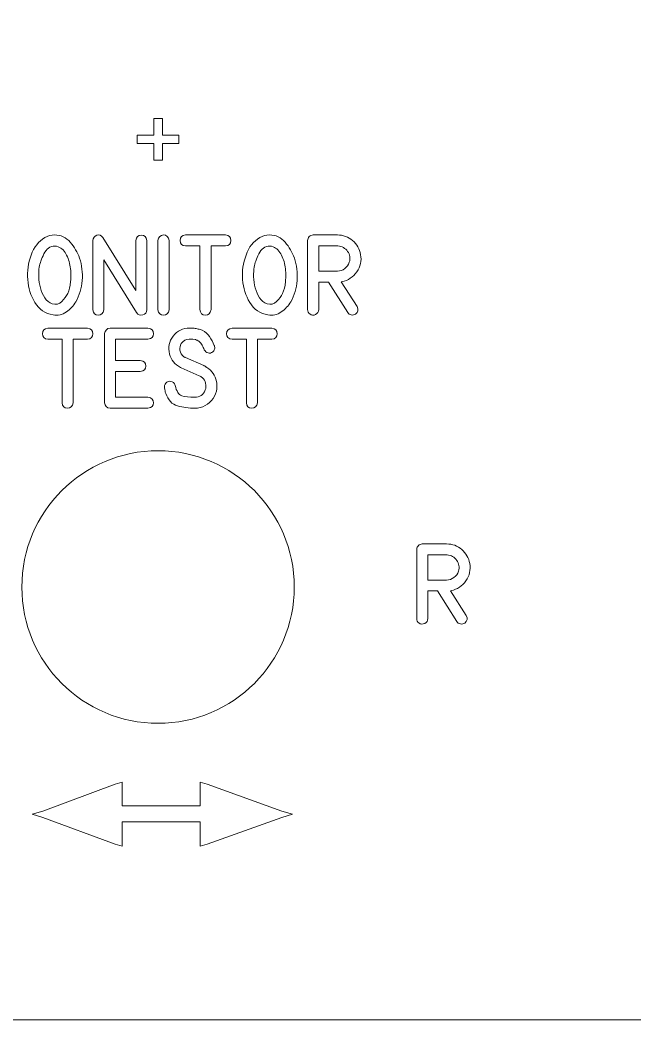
# Model space of a CAD drawing. Header units: millimetres. Extents: x -161 to 226, y -138 to 138.
# Drawn here: x -23.5 to 3.55, y 53.46 to 97.49 of the extents above; entities that cross this region are included whole.
import ezdxf

# ---------------------------------------------------------------- set-up
doc = ezdxf.new("R2010")
doc.units = ezdxf.units.MM
doc.header["$MEASUREMENT"] = 0

msp = doc.modelspace()

# ---------------------------------------------------------------- linework, layer by layer
at = {"color": 250, "lineweight": 9}
msp.add_ellipse((-17.4191, 72.5246), major_axis=(6.0001, 0), ratio=0.9999833, dxfattribs=at)
msp.add_open_spline([(54.8058, 136.0871), (54.8056, 136.4852), (54.6472, 136.8669), (54.3655, 137.1482), (54.3655, 137.1482), (54.0839, 137.4295), (53.7039, 137.5874), (53.3058, 137.5871), (53.3058, 137.5871), (53.3058, 137.5871), (-88.1442, 137.5871), (-88.1442, 137.5871), (-88.1442, 137.5871), (-88.5422, 137.5869), (-88.9239, 137.4285), (-89.2052, 137.1468), (-89.2052, 137.1468), (-89.4865, 136.8652), (-89.6444, 136.4852), (-89.6442, 136.0871), (-89.6442, 136.0871), (-89.6442, 136.0871), (-89.6442, 131.5996), (-89.6442, 131.5996), (-89.6442, 131.5996), (-89.6439, 131.2015), (-89.4855, 130.8199), (-89.2039, 130.5386), (-89.2039, 130.5386), (-88.9222, 130.2573), (-88.5422, 130.0994), (-88.1442, 130.0996), (-88.1442, 130.0996), (-88.1442, 130.0996), (-85.6817, 130.0996), (-85.6817, 130.0996), (-85.6817, 130.0996), (-83.5381, 130.0996), (-81.5573, 128.956), (-80.4855, 127.0996), (-80.4855, 127.0996), (-79.4137, 125.2432), (-79.4137, 122.956), (-80.4855, 121.0996), (-80.4855, 121.0996), (-81.5573, 119.2432), (-83.5381, 118.0996), (-85.6817, 118.0996), (-85.6817, 118.0996), (-85.6817, 118.0996), (-88.1442, 118.0996), (-88.1442, 118.0996), (-88.1442, 118.0996), (-88.5422, 118.0994), (-88.9239, 117.941), (-89.2052, 117.6593), (-89.2052, 117.6593), (-89.4865, 117.3777), (-89.6444, 116.9977), (-89.6442, 116.5996), (-89.6442, 116.5996), (-89.6442, 116.5996), (-89.6442, 74.4496), (-89.6442, 74.4496), (-89.6442, 74.4496), (-89.6439, 74.0515), (-89.4855, 73.6699), (-89.2039, 73.3886), (-89.2039, 73.3886), (-88.9222, 73.1073), (-88.5422, 72.9494), (-88.1442, 72.9496), (-88.1442, 72.9496), (-88.1442, 72.9496), (-85.6817, 72.9496), (-85.6817, 72.9496), (-85.6817, 72.9496), (-83.5381, 72.9496), (-81.5573, 71.806), (-80.4855, 69.9496), (-80.4855, 69.9496), (-79.4137, 68.0932), (-79.4137, 65.806), (-80.4855, 63.9496), (-80.4855, 63.9496), (-81.5573, 62.0932), (-83.5381, 60.9496), (-85.6817, 60.9496), (-85.6817, 60.9496), (-85.6817, 60.9496), (-88.1442, 60.9496), (-88.1442, 60.9496), (-88.1442, 60.9496), (-88.5422, 60.9494), (-88.9239, 60.791), (-89.2052, 60.5093), (-89.2052, 60.5093), (-89.4865, 60.2277), (-89.6444, 59.8477), (-89.6442, 59.4496), (-89.6442, 59.4496), (-89.6442, 59.4496), (-89.6442, 54.9621), (-89.6442, 54.9621), (-89.6442, 54.9621), (-89.6439, 54.564), (-89.4855, 54.1824), (-89.2039, 53.9011), (-89.2039, 53.9011), (-88.9222, 53.6198), (-88.5422, 53.4619), (-88.1442, 53.4621), (-88.1442, 53.4621), (-88.1442, 53.4621), (53.3058, 53.4621), (53.3058, 53.4621), (53.3058, 53.4621), (53.7039, 53.4624), (54.0856, 53.6208), (54.3669, 53.9024), (54.3669, 53.9024), (54.6482, 54.1841), (54.8061, 54.564), (54.8058, 54.9621), (54.8058, 54.9621), (54.8058, 54.9621), (54.8058, 59.4496), (54.8058, 59.4496), (54.8058, 59.4496), (54.8056, 59.8477), (54.6472, 60.2294), (54.3655, 60.5107), (54.3655, 60.5107), (54.0839, 60.792), (53.7039, 60.9499), (53.3058, 60.9496), (53.3058, 60.9496), (53.3058, 60.9496), (50.8433, 60.9496), (50.8433, 60.9496), (50.8433, 60.9496), (48.6997, 60.9496), (46.719, 62.0932), (45.6472, 63.9496), (45.6472, 63.9496), (44.5754, 65.806), (44.5754, 68.0932), (45.6472, 69.9496), (45.6472, 69.9496), (46.719, 71.806), (48.6997, 72.9496), (50.8433, 72.9496), (50.8433, 72.9496), (50.8433, 72.9496), (53.3058, 72.9496), (53.3058, 72.9496), (53.3058, 72.9496), (53.7039, 72.9499), (54.0856, 73.1083), (54.3669, 73.3899), (54.3669, 73.3899), (54.6482, 73.6716), (54.8061, 74.0515), (54.8058, 74.4496), (54.8058, 74.4496), (54.8058, 74.4496), (54.8058, 116.5996), (54.8058, 116.5996), (54.8058, 116.5996), (54.8056, 116.9977), (54.6472, 117.3794), (54.3655, 117.6607), (54.3655, 117.6607), (54.0839, 117.942), (53.7039, 118.0999), (53.3058, 118.0996), (53.3058, 118.0996), (53.3058, 118.0996), (50.8433, 118.0996), (50.8433, 118.0996), (50.8433, 118.0996), (48.6997, 118.0996), (46.719, 119.2432), (45.6472, 121.0996), (45.6472, 121.0996), (44.5754, 122.956), (44.5754, 125.2432), (45.6472, 127.0996), (45.6472, 127.0996), (46.719, 128.956), (48.6997, 130.0996), (50.8433, 130.0996), (50.8433, 130.0996), (50.8433, 130.0996), (53.3058, 130.0996), (53.3058, 130.0996), (53.3058, 130.0996), (53.7039, 130.0999), (54.0856, 130.2583), (54.3669, 130.5399), (54.3669, 130.5399), (54.6482, 130.8216), (54.8061, 131.2015), (54.8058, 131.5996), (54.8058, 131.5996), (54.8058, 131.5996), (54.8058, 136.0871), (54.8058, 136.0871)], degree=3, knots=[0, 0, 0, 0, 0.0188679, 0.0188679, 0.0188679, 0.0188679, 0.0377358, 0.0377358, 0.0377358, 0.0377358, 0.0566038, 0.0566038, 0.0566038, 0.0566038, 0.0754717, 0.0754717, 0.0754717, 0.0754717, 0.0943396, 0.0943396, 0.0943396, 0.0943396, 0.1132075, 0.1132075, 0.1132075, 0.1132075, 0.1320755, 0.1320755, 0.1320755, 0.1320755, 0.1509434, 0.1509434, 0.1509434, 0.1509434, 0.1698113, 0.1698113, 0.1698113, 0.1698113, 0.1886792, 0.1886792, 0.1886792, 0.1886792, 0.2075472, 0.2075472, 0.2075472, 0.2075472, 0.2264151, 0.2264151, 0.2264151, 0.2264151, 0.245283, 0.245283, 0.245283, 0.245283, 0.2641509, 0.2641509, 0.2641509, 0.2641509, 0.2830189, 0.2830189, 0.2830189, 0.2830189, 0.3018868, 0.3018868, 0.3018868, 0.3018868, 0.3207547, 0.3207547, 0.3207547, 0.3207547, 0.3396226, 0.3396226, 0.3396226, 0.3396226, 0.3584906, 0.3584906, 0.3584906, 0.3584906, 0.3773585, 0.3773585, 0.3773585, 0.3773585, 0.3962264, 0.3962264, 0.3962264, 0.3962264, 0.4150943, 0.4150943, 0.4150943, 0.4150943, 0.4339623, 0.4339623, 0.4339623, 0.4339623, 0.4528302, 0.4528302, 0.4528302, 0.4528302, 0.4716981, 0.4716981, 0.4716981, 0.4716981, 0.490566, 0.490566, 0.490566, 0.490566, 0.509434, 0.509434, 0.509434, 0.509434, 0.5283019, 0.5283019, 0.5283019, 0.5283019, 0.5471698, 0.5471698, 0.5471698, 0.5471698, 0.5660377, 0.5660377, 0.5660377, 0.5660377, 0.5849057, 0.5849057, 0.5849057, 0.5849057, 0.6037736, 0.6037736, 0.6037736, 0.6037736, 0.6226415, 0.6226415, 0.6226415, 0.6226415, 0.6415094, 0.6415094, 0.6415094, 0.6415094, 0.6603774, 0.6603774, 0.6603774, 0.6603774, 0.6792453, 0.6792453, 0.6792453, 0.6792453, 0.6981132, 0.6981132, 0.6981132, 0.6981132, 0.7169811, 0.7169811, 0.7169811, 0.7169811, 0.7358491, 0.7358491, 0.7358491, 0.7358491, 0.754717, 0.754717, 0.754717, 0.754717, 0.7735849, 0.7735849, 0.7735849, 0.7735849, 0.7924528, 0.7924528, 0.7924528, 0.7924528, 0.8113208, 0.8113208, 0.8113208, 0.8113208, 0.8301887, 0.8301887, 0.8301887, 0.8301887, 0.8490566, 0.8490566, 0.8490566, 0.8490566, 0.8679245, 0.8679245, 0.8679245, 0.8679245, 0.8867925, 0.8867925, 0.8867925, 0.8867925, 0.9056604, 0.9056604, 0.9056604, 0.9056604, 0.9245283, 0.9245283, 0.9245283, 0.9245283, 0.9433962, 0.9433962, 0.9433962, 0.9433962, 0.9622642, 0.9622642, 0.9622642, 0.9622642, 1, 1, 1, 1], dxfattribs=at)
at = {"color": 240, "lineweight": 9}
for points, knots in [([(-17.2298, 93.1556), (-17.2298, 93.1556), (-17.2298, 92.4206), (-17.2298, 92.4206), (-17.2298, 92.4206), (-17.2298, 92.4206), (-16.5022, 92.4206), (-16.5022, 92.4206), (-16.5022, 92.4206), (-16.5022, 92.4206), (-16.5022, 92.0543), (-16.5022, 92.0543), (-16.5022, 92.0543), (-16.5022, 92.0543), (-17.2298, 92.0543), (-17.2298, 92.0543), (-17.2298, 92.0543), (-17.2298, 92.0543), (-17.2298, 91.3192), (-17.2298, 91.3192), (-17.2298, 91.3192), (-17.2298, 91.3192), (-17.611, 91.3192), (-17.611, 91.3192), (-17.611, 91.3192), (-17.611, 91.3192), (-17.611, 92.0543), (-17.611, 92.0543), (-17.611, 92.0543), (-17.611, 92.0543), (-18.3436, 92.0543), (-18.3436, 92.0543), (-18.3436, 92.0543), (-18.3436, 92.0543), (-18.3436, 92.4206), (-18.3436, 92.4206), (-18.3436, 92.4206), (-18.3436, 92.4206), (-17.611, 92.4206), (-17.611, 92.4206), (-17.611, 92.4206), (-17.611, 92.4206), (-17.611, 93.1556), (-17.611, 93.1556), (-17.611, 93.1556), (-17.611, 93.1556), (-17.2298, 93.1556), (-17.2298, 93.1556)], [0, 0, 0, 0, 0.0769231, 0.0769231, 0.0769231, 0.0769231, 0.1538462, 0.1538462, 0.1538462, 0.1538462, 0.2307692, 0.2307692, 0.2307692, 0.2307692, 0.3076923, 0.3076923, 0.3076923, 0.3076923, 0.3846154, 0.3846154, 0.3846154, 0.3846154, 0.4615385, 0.4615385, 0.4615385, 0.4615385, 0.5384615, 0.5384615, 0.5384615, 0.5384615, 0.6153846, 0.6153846, 0.6153846, 0.6153846, 0.6923077, 0.6923077, 0.6923077, 0.6923077, 0.7692308, 0.7692308, 0.7692308, 0.7692308, 0.8461538, 0.8461538, 0.8461538, 0.8461538, 1, 1, 1, 1]), ([(-20.8783, 87.0099), (-20.773, 86.6918), (-20.733, 86.362), (-20.7589, 86.0198), (-20.7589, 86.0198), (-20.7848, 85.6776), (-20.8788, 85.3654), (-21.0405, 85.0826), (-21.0405, 85.0826), (-21.1428, 84.9068), (-21.2822, 84.7575), (-21.4592, 84.6346), (-21.4592, 84.6346), (-21.6361, 84.5117), (-21.8313, 84.4688), (-22.0448, 84.5058), (-22.0448, 84.5058), (-22.3928, 84.5664), (-22.6592, 84.7481), (-22.8438, 85.0497), (-22.8438, 85.0497), (-23.029, 85.3519), (-23.1348, 85.6882), (-23.1619, 86.0586), (-23.1619, 86.0586), (-23.1889, 86.429), (-23.1389, 86.7894), (-23.0119, 87.141), (-23.0119, 87.141), (-22.8849, 87.4926), (-22.6827, 87.7478), (-22.4046, 87.9077), (-22.4046, 87.9077), (-22.2693, 87.9859), (-22.1271, 88.0247), (-21.9795, 88.0247), (-21.9795, 88.0247), (-21.6967, 88.0247), (-21.4662, 87.9183), (-21.2869, 87.7054), (-21.2869, 87.7054), (-21.1076, 87.492), (-20.9717, 87.2604), (-20.8783, 87.0099)], [0, 0, 0, 0, 0.0833333, 0.0833333, 0.0833333, 0.0833333, 0.1666667, 0.1666667, 0.1666667, 0.1666667, 0.25, 0.25, 0.25, 0.25, 0.3333333, 0.3333333, 0.3333333, 0.3333333, 0.4166667, 0.4166667, 0.4166667, 0.4166667, 0.5, 0.5, 0.5, 0.5, 0.5833333, 0.5833333, 0.5833333, 0.5833333, 0.6666667, 0.6666667, 0.6666667, 0.6666667, 0.75, 0.75, 0.75, 0.75, 0.8333333, 0.8333333, 0.8333333, 0.8333333, 1, 1, 1, 1]), ([(-17.9174, 84.7345), (-17.9174, 84.614), (-17.9756, 84.5376), (-18.092, 84.5046), (-18.092, 84.5046), (-18.209, 84.4723), (-18.2989, 84.5064), (-18.3636, 84.6075), (-18.3636, 84.6075), (-18.3636, 84.6075), (-19.8106, 86.9276), (-19.8106, 86.9276), (-19.8106, 86.9276), (-19.8106, 86.9276), (-19.8106, 84.7345), (-19.8106, 84.7345), (-19.8106, 84.7345), (-19.8358, 84.574), (-19.917, 84.4935), (-20.054, 84.4935), (-20.054, 84.4935), (-20.1915, 84.4935), (-20.2721, 84.574), (-20.2962, 84.7345), (-20.2962, 84.7345), (-20.2962, 84.7345), (-20.2962, 87.7766), (-20.2962, 87.7766), (-20.2962, 87.7766), (-20.2791, 87.8959), (-20.218, 87.9747), (-20.1128, 88.0129), (-20.1128, 88.0129), (-20.0075, 88.0506), (-19.9199, 88.0147), (-19.8499, 87.9059), (-19.8499, 87.9059), (-19.8499, 87.9059), (-18.403, 85.5824), (-18.403, 85.5824), (-18.403, 85.5824), (-18.403, 85.5824), (-18.403, 87.7766), (-18.403, 87.7766), (-18.403, 87.7766), (-18.3812, 87.9406), (-18.2978, 88.0223), (-18.1525, 88.0206), (-18.1525, 88.0206), (-18.0073, 88.0188), (-17.9291, 87.9377), (-17.9174, 87.7766), (-17.9174, 87.7766), (-17.9174, 87.7766), (-17.9174, 84.7345), (-17.9174, 84.7345)], [0, 0, 0, 0, 0.0666667, 0.0666667, 0.0666667, 0.0666667, 0.1333333, 0.1333333, 0.1333333, 0.1333333, 0.2, 0.2, 0.2, 0.2, 0.2666667, 0.2666667, 0.2666667, 0.2666667, 0.3333333, 0.3333333, 0.3333333, 0.3333333, 0.4, 0.4, 0.4, 0.4, 0.4666667, 0.4666667, 0.4666667, 0.4666667, 0.5333333, 0.5333333, 0.5333333, 0.5333333, 0.6, 0.6, 0.6, 0.6, 0.6666667, 0.6666667, 0.6666667, 0.6666667, 0.7333333, 0.7333333, 0.7333333, 0.7333333, 0.8, 0.8, 0.8, 0.8, 0.8666667, 0.8666667, 0.8666667, 0.8666667, 1, 1, 1, 1]), ([(-16.9337, 84.7345), (-16.959, 84.5728), (-17.0407, 84.4923), (-17.1789, 84.4929), (-17.1789, 84.4929), (-17.3177, 84.4935), (-17.3988, 84.574), (-17.4229, 84.7345), (-17.4229, 84.7345), (-17.4229, 84.7345), (-17.4229, 87.7801), (-17.4229, 87.7801), (-17.4229, 87.7801), (-17.3988, 87.9418), (-17.3177, 88.0235), (-17.1789, 88.0241), (-17.1789, 88.0241), (-17.0407, 88.0247), (-16.959, 87.943), (-16.9337, 87.7801), (-16.9337, 87.7801), (-16.9337, 87.7801), (-16.9337, 84.7345), (-16.9337, 84.7345)], [0, 0, 0, 0, 0.1428571, 0.1428571, 0.1428571, 0.1428571, 0.2857143, 0.2857143, 0.2857143, 0.2857143, 0.4285714, 0.4285714, 0.4285714, 0.4285714, 0.5714286, 0.5714286, 0.5714286, 0.5714286, 0.7142857, 0.7142857, 0.7142857, 0.7142857, 1, 1, 1, 1]), ([(-15.5715, 84.7381), (-15.5715, 84.7381), (-15.5715, 87.5391), (-15.5715, 87.5391), (-15.5715, 87.5391), (-15.5715, 87.5391), (-16.2035, 87.5391), (-16.2035, 87.5391), (-16.2035, 87.5391), (-16.3641, 87.5514), (-16.4446, 87.6325), (-16.444, 87.7807), (-16.444, 87.7807), (-16.4434, 87.9295), (-16.3629, 88.0112), (-16.2035, 88.0247), (-16.2035, 88.0247), (-16.2035, 88.0247), (-14.455, 88.0247), (-14.455, 88.0247), (-14.455, 88.0247), (-14.2968, 88.0124), (-14.2169, 87.9306), (-14.2163, 87.7807), (-14.2163, 87.7807), (-14.2157, 87.6314), (-14.2956, 87.5502), (-14.455, 87.5391), (-14.455, 87.5391), (-14.455, 87.5391), (-15.0853, 87.5391), (-15.0853, 87.5391), (-15.0853, 87.5391), (-15.0853, 87.5391), (-15.0853, 84.7381), (-15.0853, 84.7381), (-15.0853, 84.7381), (-15.1117, 84.5752), (-15.1964, 84.4946), (-15.3398, 84.497), (-15.3398, 84.497), (-15.4827, 84.4994), (-15.5597, 84.5799), (-15.5715, 84.7381)], [0, 0, 0, 0, 0.0833333, 0.0833333, 0.0833333, 0.0833333, 0.1666667, 0.1666667, 0.1666667, 0.1666667, 0.25, 0.25, 0.25, 0.25, 0.3333333, 0.3333333, 0.3333333, 0.3333333, 0.4166667, 0.4166667, 0.4166667, 0.4166667, 0.5, 0.5, 0.5, 0.5, 0.5833333, 0.5833333, 0.5833333, 0.5833333, 0.6666667, 0.6666667, 0.6666667, 0.6666667, 0.75, 0.75, 0.75, 0.75, 0.8333333, 0.8333333, 0.8333333, 0.8333333, 1, 1, 1, 1]), ([(-11.4112, 87.0099), (-11.3059, 86.6918), (-11.2659, 86.362), (-11.2918, 86.0198), (-11.2918, 86.0198), (-11.3177, 85.6776), (-11.4117, 85.3654), (-11.5734, 85.0826), (-11.5734, 85.0826), (-11.6757, 84.9068), (-11.8151, 84.7575), (-11.9921, 84.6346), (-11.9921, 84.6346), (-12.169, 84.5117), (-12.3642, 84.4688), (-12.5777, 84.5058), (-12.5777, 84.5058), (-12.9257, 84.5664), (-13.1921, 84.7481), (-13.3767, 85.0497), (-13.3767, 85.0497), (-13.5619, 85.3519), (-13.6677, 85.6882), (-13.6948, 86.0586), (-13.6948, 86.0586), (-13.7218, 86.429), (-13.6718, 86.7894), (-13.5448, 87.141), (-13.5448, 87.141), (-13.4178, 87.4926), (-13.2156, 87.7478), (-12.9375, 87.9077), (-12.9375, 87.9077), (-12.8022, 87.9859), (-12.66, 88.0247), (-12.5124, 88.0247), (-12.5124, 88.0247), (-12.2296, 88.0247), (-11.9991, 87.9183), (-11.8198, 87.7054), (-11.8198, 87.7054), (-11.6405, 87.492), (-11.5046, 87.2604), (-11.4112, 87.0099)], [0, 0, 0, 0, 0.0833333, 0.0833333, 0.0833333, 0.0833333, 0.1666667, 0.1666667, 0.1666667, 0.1666667, 0.25, 0.25, 0.25, 0.25, 0.3333333, 0.3333333, 0.3333333, 0.3333333, 0.4166667, 0.4166667, 0.4166667, 0.4166667, 0.5, 0.5, 0.5, 0.5, 0.5833333, 0.5833333, 0.5833333, 0.5833333, 0.6666667, 0.6666667, 0.6666667, 0.6666667, 0.75, 0.75, 0.75, 0.75, 0.8333333, 0.8333333, 0.8333333, 0.8333333, 1, 1, 1, 1]), ([(-8.6537, 84.8709), (-8.5802, 84.741), (-8.6008, 84.6322), (-8.7154, 84.5434), (-8.7154, 84.5434), (-8.7707, 84.5046), (-8.8342, 84.4911), (-8.9059, 84.5041), (-8.9059, 84.5041), (-8.9776, 84.5164), (-9.03, 84.5523), (-9.0635, 84.6105), (-9.0635, 84.6105), (-9.0635, 84.6105), (-9.9125, 85.9528), (-9.9125, 85.9528), (-9.9125, 85.9528), (-9.9125, 85.9528), (-10.3435, 85.9528), (-10.3435, 85.9528), (-10.3435, 85.9528), (-10.3435, 85.9528), (-10.3435, 84.7398), (-10.3435, 84.7398), (-10.3435, 84.7398), (-10.3435, 84.6399), (-10.3887, 84.5681), (-10.4793, 84.5235), (-10.4793, 84.5235), (-10.5704, 84.4794), (-10.6551, 84.4876), (-10.7344, 84.5487), (-10.7344, 84.5487), (-10.7974, 84.5958), (-10.8291, 84.6593), (-10.8291, 84.7398), (-10.8291, 84.7398), (-10.8291, 84.7398), (-10.8291, 87.7836), (-10.8291, 87.7836), (-10.8291, 87.7836), (-10.8291, 87.8501), (-10.8056, 87.9071), (-10.7591, 87.9541), (-10.7591, 87.9541), (-10.7127, 88.0012), (-10.6557, 88.0247), (-10.588, 88.0247), (-10.588, 88.0247), (-10.588, 88.0247), (-9.5186, 88.0247), (-9.5186, 88.0247), (-9.5186, 88.0247), (-9.261, 88.0247), (-9.0376, 87.943), (-8.8483, 87.7795), (-8.8483, 87.7795), (-8.659, 87.6155), (-8.5408, 87.4079), (-8.4949, 87.1563), (-8.4949, 87.1563), (-8.4467, 86.8864), (-8.5038, 86.6342), (-8.6666, 86.3996), (-8.6666, 86.3996), (-8.8289, 86.1644), (-9.0447, 86.0221), (-9.3134, 85.9716), (-9.3134, 85.9716), (-9.3134, 85.9716), (-9.3463, 85.9663), (-9.3463, 85.9663), (-9.3463, 85.9663), (-9.3463, 85.9663), (-8.6537, 84.8709), (-8.6537, 84.8709)], [0, 0, 0, 0, 0.05, 0.05, 0.05, 0.05, 0.1, 0.1, 0.1, 0.1, 0.15, 0.15, 0.15, 0.15, 0.2, 0.2, 0.2, 0.2, 0.25, 0.25, 0.25, 0.25, 0.3, 0.3, 0.3, 0.3, 0.35, 0.35, 0.35, 0.35, 0.4, 0.4, 0.4, 0.4, 0.45, 0.45, 0.45, 0.45, 0.5, 0.5, 0.5, 0.5, 0.55, 0.55, 0.55, 0.55, 0.6, 0.6, 0.6, 0.6, 0.65, 0.65, 0.65, 0.65, 0.7, 0.7, 0.7, 0.7, 0.75, 0.75, 0.75, 0.75, 0.8, 0.8, 0.8, 0.8, 0.85, 0.85, 0.85, 0.85, 0.9, 0.9, 0.9, 0.9, 1, 1, 1, 1]), ([(-21.9654, 87.5355), (-22.1765, 87.5355), (-22.3364, 87.4221), (-22.4451, 87.1945), (-22.4451, 87.1945), (-22.5539, 86.967), (-22.6221, 86.773), (-22.6509, 86.6124), (-22.6509, 86.6124), (-22.6727, 86.4949), (-22.6809, 86.3532), (-22.675, 86.1868), (-22.675, 86.1868), (-22.6692, 86.0204), (-22.645, 85.8558), (-22.6027, 85.6935), (-22.6027, 85.6935), (-22.5604, 85.5306), (-22.4963, 85.3842), (-22.4116, 85.2543), (-22.4116, 85.2543), (-22.3264, 85.1238), (-22.2153, 85.0373), (-22.0777, 84.995), (-22.0777, 84.995), (-21.9166, 84.9444), (-21.7778, 84.9762), (-21.6614, 85.0902), (-21.6614, 85.0902), (-21.545, 85.2049), (-21.4568, 85.326), (-21.3968, 85.4548), (-21.3968, 85.4548), (-21.3363, 85.5871), (-21.2945, 85.7599), (-21.2722, 85.9751), (-21.2722, 85.9751), (-21.2498, 86.1897), (-21.2551, 86.4043), (-21.2875, 86.6183), (-21.2875, 86.6183), (-21.3204, 86.8323), (-21.3845, 87.0252), (-21.4797, 87.1969), (-21.4797, 87.1969), (-21.575, 87.3685), (-21.7108, 87.4779), (-21.886, 87.5249), (-21.886, 87.5249), (-21.9089, 87.532), (-21.9354, 87.5355), (-21.9654, 87.5355)], [0, 0, 0, 0, 0.0714286, 0.0714286, 0.0714286, 0.0714286, 0.1428571, 0.1428571, 0.1428571, 0.1428571, 0.2142857, 0.2142857, 0.2142857, 0.2142857, 0.2857143, 0.2857143, 0.2857143, 0.2857143, 0.3571429, 0.3571429, 0.3571429, 0.3571429, 0.4285714, 0.4285714, 0.4285714, 0.4285714, 0.5, 0.5, 0.5, 0.5, 0.5714286, 0.5714286, 0.5714286, 0.5714286, 0.6428571, 0.6428571, 0.6428571, 0.6428571, 0.7142857, 0.7142857, 0.7142857, 0.7142857, 0.7857143, 0.7857143, 0.7857143, 0.7857143, 0.8571429, 0.8571429, 0.8571429, 0.8571429, 1, 1, 1, 1]), ([(-12.4983, 87.5355), (-12.7094, 87.5355), (-12.8693, 87.4221), (-12.978, 87.1945), (-12.978, 87.1945), (-13.0868, 86.967), (-13.155, 86.773), (-13.1838, 86.6124), (-13.1838, 86.6124), (-13.2056, 86.4949), (-13.2138, 86.3532), (-13.2079, 86.1868), (-13.2079, 86.1868), (-13.2021, 86.0204), (-13.1779, 85.8558), (-13.1356, 85.6935), (-13.1356, 85.6935), (-13.0933, 85.5306), (-13.0292, 85.3842), (-12.9445, 85.2543), (-12.9445, 85.2543), (-12.8593, 85.1238), (-12.7482, 85.0373), (-12.6106, 84.995), (-12.6106, 84.995), (-12.4495, 84.9444), (-12.3107, 84.9762), (-12.1943, 85.0902), (-12.1943, 85.0902), (-12.0779, 85.2049), (-11.9897, 85.326), (-11.9297, 85.4548), (-11.9297, 85.4548), (-11.8692, 85.5871), (-11.8274, 85.7599), (-11.8051, 85.9751), (-11.8051, 85.9751), (-11.7827, 86.1897), (-11.788, 86.4043), (-11.8204, 86.6183), (-11.8204, 86.6183), (-11.8533, 86.8323), (-11.9174, 87.0252), (-12.0126, 87.1969), (-12.0126, 87.1969), (-12.1079, 87.3685), (-12.2437, 87.4779), (-12.4189, 87.5249), (-12.4189, 87.5249), (-12.4418, 87.532), (-12.4683, 87.5355), (-12.4983, 87.5355)], [0, 0, 0, 0, 0.0714286, 0.0714286, 0.0714286, 0.0714286, 0.1428571, 0.1428571, 0.1428571, 0.1428571, 0.2142857, 0.2142857, 0.2142857, 0.2142857, 0.2857143, 0.2857143, 0.2857143, 0.2857143, 0.3571429, 0.3571429, 0.3571429, 0.3571429, 0.4285714, 0.4285714, 0.4285714, 0.4285714, 0.5, 0.5, 0.5, 0.5, 0.5714286, 0.5714286, 0.5714286, 0.5714286, 0.6428571, 0.6428571, 0.6428571, 0.6428571, 0.7142857, 0.7142857, 0.7142857, 0.7142857, 0.7857143, 0.7857143, 0.7857143, 0.7857143, 0.8571429, 0.8571429, 0.8571429, 0.8571429, 1, 1, 1, 1]), ([(-9.5186, 86.4366), (-9.401, 86.4366), (-9.2928, 86.4719), (-9.1934, 86.5437), (-9.1934, 86.5437), (-9.0941, 86.6148), (-9.0276, 86.7077), (-8.9929, 86.8223), (-8.9929, 86.8223), (-8.9388, 86.9993), (-8.9635, 87.1592), (-9.067, 87.3021), (-9.067, 87.3021), (-9.1705, 87.445), (-9.3128, 87.5238), (-9.4939, 87.5391), (-9.4939, 87.5391), (-9.4939, 87.5391), (-10.3435, 87.5391), (-10.3435, 87.5391), (-10.3435, 87.5391), (-10.3435, 87.5391), (-10.3435, 86.4366), (-10.3435, 86.4366), (-10.3435, 86.4366), (-10.3435, 86.4366), (-9.5186, 86.4366), (-9.5186, 86.4366)], [0, 0, 0, 0, 0.125, 0.125, 0.125, 0.125, 0.25, 0.25, 0.25, 0.25, 0.375, 0.375, 0.375, 0.375, 0.5, 0.5, 0.5, 0.5, 0.625, 0.625, 0.625, 0.625, 0.75, 0.75, 0.75, 0.75, 1, 1, 1, 1]), ([(-21.6432, 80.6348), (-21.6432, 80.6348), (-21.6432, 83.4358), (-21.6432, 83.4358), (-21.6432, 83.4358), (-21.6432, 83.4358), (-22.2752, 83.4358), (-22.2752, 83.4358), (-22.2752, 83.4358), (-22.4358, 83.4481), (-22.5163, 83.5292), (-22.5157, 83.6774), (-22.5157, 83.6774), (-22.5151, 83.8262), (-22.4346, 83.9079), (-22.2752, 83.9214), (-22.2752, 83.9214), (-22.2752, 83.9214), (-20.5267, 83.9214), (-20.5267, 83.9214), (-20.5267, 83.9214), (-20.3685, 83.9091), (-20.2886, 83.8273), (-20.288, 83.6774), (-20.288, 83.6774), (-20.2874, 83.5281), (-20.3673, 83.4469), (-20.5267, 83.4358), (-20.5267, 83.4358), (-20.5267, 83.4358), (-21.157, 83.4358), (-21.157, 83.4358), (-21.157, 83.4358), (-21.157, 83.4358), (-21.157, 80.6348), (-21.157, 80.6348), (-21.157, 80.6348), (-21.1834, 80.4719), (-21.2681, 80.3913), (-21.4115, 80.3937), (-21.4115, 80.3937), (-21.5544, 80.3961), (-21.6314, 80.4766), (-21.6432, 80.6348)], [0, 0, 0, 0, 0.0833333, 0.0833333, 0.0833333, 0.0833333, 0.1666667, 0.1666667, 0.1666667, 0.1666667, 0.25, 0.25, 0.25, 0.25, 0.3333333, 0.3333333, 0.3333333, 0.3333333, 0.4166667, 0.4166667, 0.4166667, 0.4166667, 0.5, 0.5, 0.5, 0.5, 0.5833333, 0.5833333, 0.5833333, 0.5833333, 0.6666667, 0.6666667, 0.6666667, 0.6666667, 0.75, 0.75, 0.75, 0.75, 0.8333333, 0.8333333, 0.8333333, 0.8333333, 1, 1, 1, 1]), ([(-17.8621, 83.441), (-17.8621, 83.441), (-19.2902, 83.441), (-19.2902, 83.441), (-19.2902, 83.441), (-19.2902, 83.441), (-19.2902, 82.4986), (-19.2902, 82.4986), (-19.2902, 82.4986), (-19.2902, 82.4986), (-18.2013, 82.4986), (-18.2013, 82.4986), (-18.2013, 82.4986), (-18.0385, 82.4745), (-17.9573, 82.3927), (-17.9579, 82.2534), (-17.9579, 82.2534), (-17.9585, 82.1135), (-18.0396, 82.0323), (-18.2013, 82.0094), (-18.2013, 82.0094), (-18.2013, 82.0094), (-19.2902, 82.0094), (-19.2902, 82.0094), (-19.2902, 82.0094), (-19.2902, 82.0094), (-19.2902, 80.8776), (-19.2902, 80.8776), (-19.2902, 80.8776), (-19.2902, 80.8776), (-17.8621, 80.8776), (-17.8621, 80.8776), (-17.8621, 80.8776), (-17.7004, 80.8535), (-17.6193, 80.7729), (-17.6193, 80.6348), (-17.6193, 80.6348), (-17.6193, 80.4972), (-17.7004, 80.4166), (-17.8621, 80.3937), (-17.8621, 80.3937), (-17.8621, 80.3937), (-19.5295, 80.3937), (-19.5295, 80.3937), (-19.5295, 80.3937), (-19.673, 80.4119), (-19.7547, 80.4937), (-19.7741, 80.6383), (-19.7741, 80.6383), (-19.7741, 80.6383), (-19.7741, 83.6803), (-19.7741, 83.6803), (-19.7741, 83.6803), (-19.7523, 83.832), (-19.6706, 83.912), (-19.5295, 83.9214), (-19.5295, 83.9214), (-19.5295, 83.9214), (-17.8621, 83.9214), (-17.8621, 83.9214), (-17.8621, 83.9214), (-17.7004, 83.9091), (-17.6193, 83.8279), (-17.6199, 83.6792), (-17.6199, 83.6792), (-17.6204, 83.5304), (-17.7016, 83.451), (-17.8621, 83.441)], [0, 0, 0, 0, 0.0555556, 0.0555556, 0.0555556, 0.0555556, 0.1111111, 0.1111111, 0.1111111, 0.1111111, 0.1666667, 0.1666667, 0.1666667, 0.1666667, 0.2222222, 0.2222222, 0.2222222, 0.2222222, 0.2777778, 0.2777778, 0.2777778, 0.2777778, 0.3333333, 0.3333333, 0.3333333, 0.3333333, 0.3888889, 0.3888889, 0.3888889, 0.3888889, 0.4444444, 0.4444444, 0.4444444, 0.4444444, 0.5, 0.5, 0.5, 0.5, 0.5555556, 0.5555556, 0.5555556, 0.5555556, 0.6111111, 0.6111111, 0.6111111, 0.6111111, 0.6666667, 0.6666667, 0.6666667, 0.6666667, 0.7222222, 0.7222222, 0.7222222, 0.7222222, 0.7777778, 0.7777778, 0.7777778, 0.7777778, 0.8333333, 0.8333333, 0.8333333, 0.8333333, 0.8888889, 0.8888889, 0.8888889, 0.8888889, 1, 1, 1, 1]), ([(-15.408, 82.271), (-15.408, 82.271), (-15.3804, 82.2593), (-15.3804, 82.2593), (-15.3804, 82.2593), (-15.3804, 82.2593), (-15.3492, 82.244), (-15.3492, 82.244), (-15.3492, 82.244), (-15.3492, 82.244), (-15.3216, 82.2281), (-15.3216, 82.2281), (-15.3216, 82.2281), (-15.3139, 82.2222), (-15.3045, 82.2169), (-15.2951, 82.2116), (-15.2951, 82.2116), (-15.2851, 82.2069), (-15.2757, 82.2011), (-15.2663, 82.1958), (-15.2663, 82.1958), (-15.0394, 82.0464), (-14.8983, 81.8395), (-14.8448, 81.5755), (-14.8448, 81.5755), (-14.8242, 81.472), (-14.8195, 81.3656), (-14.8306, 81.2568), (-14.8306, 81.2568), (-14.8495, 81.1004), (-14.9041, 80.9564), (-14.9953, 80.8235), (-14.9953, 80.8235), (-15.0864, 80.6906), (-15.2011, 80.5883), (-15.3386, 80.516), (-15.3386, 80.516), (-15.4868, 80.4378), (-15.6403, 80.399), (-15.799, 80.399), (-15.799, 80.399), (-16.0653, 80.399), (-16.3193, 80.4331), (-16.5622, 80.5013), (-16.5622, 80.5013), (-16.8044, 80.5695), (-16.9772, 80.7523), (-17.0801, 81.0499), (-17.0801, 81.0499), (-17.0943, 81.0881), (-17.1042, 81.1269), (-17.1113, 81.1669), (-17.1113, 81.1669), (-17.1184, 81.2074), (-17.1266, 81.2474), (-17.1354, 81.288), (-17.1354, 81.288), (-17.1525, 81.3703), (-17.1325, 81.4432), (-17.0743, 81.5067), (-17.0743, 81.5067), (-17.0166, 81.5696), (-16.9443, 81.5937), (-16.8585, 81.579), (-16.8585, 81.579), (-16.7674, 81.5602), (-16.7044, 81.5043), (-16.6686, 81.4103), (-16.6686, 81.4103), (-16.6686, 81.4103), (-16.6633, 81.3944), (-16.6633, 81.3944), (-16.6633, 81.3944), (-16.6086, 81.1451), (-16.5122, 80.9963), (-16.3752, 80.9481), (-16.3752, 80.9481), (-16.2376, 80.8999), (-16.0471, 80.8782), (-15.8025, 80.8829), (-15.8025, 80.8829), (-15.5773, 80.8829), (-15.4227, 80.9887), (-15.3386, 81.1998), (-15.3386, 81.1998), (-15.3022, 81.2939), (-15.2963, 81.392), (-15.3216, 81.4938), (-15.3216, 81.4938), (-15.3469, 81.5949), (-15.3968, 81.6801), (-15.4715, 81.7477), (-15.4715, 81.7477), (-15.505, 81.7766), (-15.5485, 81.803), (-15.6026, 81.8283), (-15.6026, 81.8283), (-15.6026, 81.8283), (-16.3999, 82.1781), (-16.3999, 82.1781), (-16.3999, 82.1781), (-16.3999, 82.1781), (-16.4258, 82.1922), (-16.4258, 82.1922), (-16.4258, 82.1922), (-16.6868, 82.3298), (-16.8485, 82.5256), (-16.9114, 82.7796), (-16.9114, 82.7796), (-16.9884, 83.0736), (-16.9349, 83.337), (-16.7503, 83.571), (-16.7503, 83.571), (-16.5663, 83.8044), (-16.324, 83.9214), (-16.0248, 83.9214), (-16.0248, 83.9214), (-16.0248, 83.9214), (-15.8349, 83.9161), (-15.8349, 83.9161), (-15.8349, 83.9161), (-15.7731, 83.9049), (-15.7132, 83.8938), (-15.6561, 83.8826), (-15.6561, 83.8826), (-15.5985, 83.872), (-15.5403, 83.8532), (-15.4821, 83.8267), (-15.4821, 83.8267), (-15.3375, 83.7591), (-15.2263, 83.6656), (-15.1493, 83.5475), (-15.1493, 83.5475), (-15.0723, 83.4293), (-15.0029, 83.3011), (-14.9412, 83.1635), (-14.9412, 83.1635), (-14.9353, 83.1506), (-14.93, 83.1359), (-14.9253, 83.1188), (-14.9253, 83.1188), (-14.913, 83.0624), (-14.9188, 83.0113), (-14.9429, 82.9654), (-14.9429, 82.9654), (-14.9565, 82.9366), (-14.9712, 82.9148), (-14.9859, 82.9001), (-14.9859, 82.9001), (-15.0006, 82.8848), (-15.0129, 82.8748), (-15.0217, 82.869), (-15.0217, 82.869), (-15.0817, 82.8266), (-15.147, 82.8137), (-15.2181, 82.8313), (-15.2181, 82.8313), (-15.2898, 82.8472), (-15.3439, 82.8931), (-15.3821, 82.9689), (-15.3821, 82.9689), (-15.4121, 83.0354), (-15.4439, 83.1036), (-15.4774, 83.1729), (-15.4774, 83.1729), (-15.5115, 83.2423), (-15.5591, 83.2999), (-15.6197, 83.3464), (-15.6197, 83.3464), (-15.645, 83.3646), (-15.6696, 83.3781), (-15.6932, 83.3864), (-15.6932, 83.3864), (-15.7167, 83.3952), (-15.7426, 83.4046), (-15.7714, 83.4152), (-15.7714, 83.4152), (-15.7714, 83.4152), (-15.8831, 83.434), (-15.8831, 83.434), (-15.8831, 83.434), (-15.8831, 83.434), (-16.0418, 83.4393), (-16.0418, 83.4393), (-16.0418, 83.4393), (-16.1959, 83.4369), (-16.3135, 83.3705), (-16.3946, 83.2394), (-16.3946, 83.2394), (-16.4499, 83.1553), (-16.4704, 83.0618), (-16.4569, 82.9583), (-16.4569, 82.9583), (-16.441, 82.8313), (-16.3811, 82.7326), (-16.2776, 82.662), (-16.2776, 82.662), (-16.2729, 82.6591), (-16.2682, 82.655), (-16.2623, 82.6508), (-16.2623, 82.6508), (-16.2564, 82.6473), (-16.25, 82.6432), (-16.2435, 82.6397), (-16.2435, 82.6397), (-16.2435, 82.6397), (-16.2241, 82.6314), (-16.2241, 82.6314), (-16.2241, 82.6314), (-16.2241, 82.6314), (-16.2035, 82.6226), (-16.2035, 82.6226), (-16.2035, 82.6226), (-16.2035, 82.6226), (-15.408, 82.271), (-15.408, 82.271)], [0, 0, 0, 0, 0.0181818, 0.0181818, 0.0181818, 0.0181818, 0.0363636, 0.0363636, 0.0363636, 0.0363636, 0.0545455, 0.0545455, 0.0545455, 0.0545455, 0.0727273, 0.0727273, 0.0727273, 0.0727273, 0.0909091, 0.0909091, 0.0909091, 0.0909091, 0.1090909, 0.1090909, 0.1090909, 0.1090909, 0.1272727, 0.1272727, 0.1272727, 0.1272727, 0.1454545, 0.1454545, 0.1454545, 0.1454545, 0.1636364, 0.1636364, 0.1636364, 0.1636364, 0.1818182, 0.1818182, 0.1818182, 0.1818182, 0.2, 0.2, 0.2, 0.2, 0.2181818, 0.2181818, 0.2181818, 0.2181818, 0.2363636, 0.2363636, 0.2363636, 0.2363636, 0.2545455, 0.2545455, 0.2545455, 0.2545455, 0.2727273, 0.2727273, 0.2727273, 0.2727273, 0.2909091, 0.2909091, 0.2909091, 0.2909091, 0.3090909, 0.3090909, 0.3090909, 0.3090909, 0.3272727, 0.3272727, 0.3272727, 0.3272727, 0.3454545, 0.3454545, 0.3454545, 0.3454545, 0.3636364, 0.3636364, 0.3636364, 0.3636364, 0.3818182, 0.3818182, 0.3818182, 0.3818182, 0.4, 0.4, 0.4, 0.4, 0.4181818, 0.4181818, 0.4181818, 0.4181818, 0.4363636, 0.4363636, 0.4363636, 0.4363636, 0.4545455, 0.4545455, 0.4545455, 0.4545455, 0.4727273, 0.4727273, 0.4727273, 0.4727273, 0.4909091, 0.4909091, 0.4909091, 0.4909091, 0.5090909, 0.5090909, 0.5090909, 0.5090909, 0.5272727, 0.5272727, 0.5272727, 0.5272727, 0.5454545, 0.5454545, 0.5454545, 0.5454545, 0.5636364, 0.5636364, 0.5636364, 0.5636364, 0.5818182, 0.5818182, 0.5818182, 0.5818182, 0.6, 0.6, 0.6, 0.6, 0.6181818, 0.6181818, 0.6181818, 0.6181818, 0.6363636, 0.6363636, 0.6363636, 0.6363636, 0.6545455, 0.6545455, 0.6545455, 0.6545455, 0.6727273, 0.6727273, 0.6727273, 0.6727273, 0.6909091, 0.6909091, 0.6909091, 0.6909091, 0.7090909, 0.7090909, 0.7090909, 0.7090909, 0.7272727, 0.7272727, 0.7272727, 0.7272727, 0.7454545, 0.7454545, 0.7454545, 0.7454545, 0.7636364, 0.7636364, 0.7636364, 0.7636364, 0.7818182, 0.7818182, 0.7818182, 0.7818182, 0.8, 0.8, 0.8, 0.8, 0.8181818, 0.8181818, 0.8181818, 0.8181818, 0.8363636, 0.8363636, 0.8363636, 0.8363636, 0.8545455, 0.8545455, 0.8545455, 0.8545455, 0.8727273, 0.8727273, 0.8727273, 0.8727273, 0.8909091, 0.8909091, 0.8909091, 0.8909091, 0.9090909, 0.9090909, 0.9090909, 0.9090909, 0.9272727, 0.9272727, 0.9272727, 0.9272727, 0.9454545, 0.9454545, 0.9454545, 0.9454545, 0.9636364, 0.9636364, 0.9636364, 0.9636364, 1, 1, 1, 1]), ([(-13.5254, 80.6348), (-13.5254, 80.6348), (-13.5254, 83.4358), (-13.5254, 83.4358), (-13.5254, 83.4358), (-13.5254, 83.4358), (-14.1574, 83.4358), (-14.1574, 83.4358), (-14.1574, 83.4358), (-14.318, 83.4481), (-14.3985, 83.5292), (-14.3979, 83.6774), (-14.3979, 83.6774), (-14.3973, 83.8262), (-14.3168, 83.9079), (-14.1574, 83.9214), (-14.1574, 83.9214), (-14.1574, 83.9214), (-12.4089, 83.9214), (-12.4089, 83.9214), (-12.4089, 83.9214), (-12.2507, 83.9091), (-12.1708, 83.8273), (-12.1702, 83.6774), (-12.1702, 83.6774), (-12.1696, 83.5281), (-12.2495, 83.4469), (-12.4089, 83.4358), (-12.4089, 83.4358), (-12.4089, 83.4358), (-13.0392, 83.4358), (-13.0392, 83.4358), (-13.0392, 83.4358), (-13.0392, 83.4358), (-13.0392, 80.6348), (-13.0392, 80.6348), (-13.0392, 80.6348), (-13.0656, 80.4719), (-13.1503, 80.3913), (-13.2937, 80.3937), (-13.2937, 80.3937), (-13.4366, 80.3961), (-13.5136, 80.4766), (-13.5254, 80.6348)], [0, 0, 0, 0, 0.0833333, 0.0833333, 0.0833333, 0.0833333, 0.1666667, 0.1666667, 0.1666667, 0.1666667, 0.25, 0.25, 0.25, 0.25, 0.3333333, 0.3333333, 0.3333333, 0.3333333, 0.4166667, 0.4166667, 0.4166667, 0.4166667, 0.5, 0.5, 0.5, 0.5, 0.5833333, 0.5833333, 0.5833333, 0.5833333, 0.6666667, 0.6666667, 0.6666667, 0.6666667, 0.75, 0.75, 0.75, 0.75, 0.8333333, 0.8333333, 0.8333333, 0.8333333, 1, 1, 1, 1]), ([(-3.8466, 71.2678), (-3.7731, 71.1379), (-3.7937, 71.0291), (-3.9083, 70.9403), (-3.9083, 70.9403), (-3.9636, 70.9015), (-4.0271, 70.888), (-4.0988, 70.901), (-4.0988, 70.901), (-4.1705, 70.9133), (-4.2229, 70.9492), (-4.2564, 71.0074), (-4.2564, 71.0074), (-4.2564, 71.0074), (-5.1054, 72.3497), (-5.1054, 72.3497), (-5.1054, 72.3497), (-5.1054, 72.3497), (-5.5364, 72.3497), (-5.5364, 72.3497), (-5.5364, 72.3497), (-5.5364, 72.3497), (-5.5364, 71.1367), (-5.5364, 71.1367), (-5.5364, 71.1367), (-5.5364, 71.0368), (-5.5816, 70.965), (-5.6722, 70.9204), (-5.6722, 70.9204), (-5.7633, 70.8763), (-5.848, 70.8845), (-5.9273, 70.9456), (-5.9273, 70.9456), (-5.9903, 70.9927), (-6.022, 71.0562), (-6.022, 71.1367), (-6.022, 71.1367), (-6.022, 71.1367), (-6.022, 74.1805), (-6.022, 74.1805), (-6.022, 74.1805), (-6.022, 74.247), (-5.9985, 74.304), (-5.952, 74.351), (-5.952, 74.351), (-5.9056, 74.3981), (-5.8486, 74.4216), (-5.7809, 74.4216), (-5.7809, 74.4216), (-5.7809, 74.4216), (-4.7115, 74.4216), (-4.7115, 74.4216), (-4.7115, 74.4216), (-4.4539, 74.4216), (-4.2305, 74.3399), (-4.0412, 74.1764), (-4.0412, 74.1764), (-3.8519, 74.0124), (-3.7337, 73.8048), (-3.6878, 73.5532), (-3.6878, 73.5532), (-3.6396, 73.2833), (-3.6967, 73.0311), (-3.8595, 72.7965), (-3.8595, 72.7965), (-4.0218, 72.5613), (-4.2376, 72.419), (-4.5063, 72.3685), (-4.5063, 72.3685), (-4.5063, 72.3685), (-4.5392, 72.3632), (-4.5392, 72.3632), (-4.5392, 72.3632), (-4.5392, 72.3632), (-3.8466, 71.2678), (-3.8466, 71.2678)], [0, 0, 0, 0, 0.05, 0.05, 0.05, 0.05, 0.1, 0.1, 0.1, 0.1, 0.15, 0.15, 0.15, 0.15, 0.2, 0.2, 0.2, 0.2, 0.25, 0.25, 0.25, 0.25, 0.3, 0.3, 0.3, 0.3, 0.35, 0.35, 0.35, 0.35, 0.4, 0.4, 0.4, 0.4, 0.45, 0.45, 0.45, 0.45, 0.5, 0.5, 0.5, 0.5, 0.55, 0.55, 0.55, 0.55, 0.6, 0.6, 0.6, 0.6, 0.65, 0.65, 0.65, 0.65, 0.7, 0.7, 0.7, 0.7, 0.75, 0.75, 0.75, 0.75, 0.8, 0.8, 0.8, 0.8, 0.85, 0.85, 0.85, 0.85, 0.9, 0.9, 0.9, 0.9, 1, 1, 1, 1]), ([(-4.7115, 72.8335), (-4.5939, 72.8335), (-4.4857, 72.8688), (-4.3863, 72.9406), (-4.3863, 72.9406), (-4.287, 73.0117), (-4.2205, 73.1046), (-4.1858, 73.2192), (-4.1858, 73.2192), (-4.1317, 73.3962), (-4.1564, 73.5561), (-4.2599, 73.699), (-4.2599, 73.699), (-4.3634, 73.8419), (-4.5057, 73.9207), (-4.6868, 73.936), (-4.6868, 73.936), (-4.6868, 73.936), (-5.5364, 73.936), (-5.5364, 73.936), (-5.5364, 73.936), (-5.5364, 73.936), (-5.5364, 72.8335), (-5.5364, 72.8335), (-5.5364, 72.8335), (-5.5364, 72.8335), (-4.7115, 72.8335), (-4.7115, 72.8335)], [0, 0, 0, 0, 0.125, 0.125, 0.125, 0.125, 0.25, 0.25, 0.25, 0.25, 0.375, 0.375, 0.375, 0.375, 0.5, 0.5, 0.5, 0.5, 0.625, 0.625, 0.625, 0.625, 0.75, 0.75, 0.75, 0.75, 1, 1, 1, 1]), ([(-18.9999, 62.8904), (-18.9999, 62.8904), (-15.5607, 62.8904), (-15.5607, 62.8904), (-15.5607, 62.8904), (-15.5607, 62.8904), (-15.5607, 63.7065), (-15.5607, 63.7065), (-15.5607, 63.7065), (-15.5607, 63.7065), (-15.5607, 63.9374), (-15.5607, 63.9374), (-15.5607, 63.9374), (-15.5607, 63.9374), (-15.2564, 63.847), (-15.2564, 63.847), (-15.2564, 63.847), (-15.2564, 63.847), (-11.9715, 62.6629), (-11.9715, 62.6629), (-11.9715, 62.6629), (-11.9715, 62.6629), (-11.4979, 62.5222), (-11.4979, 62.5222), (-11.4979, 62.5222), (-11.4979, 62.5222), (-11.9725, 62.3818), (-11.9725, 62.3818), (-11.9725, 62.3818), (-11.9725, 62.3818), (-15.2573, 61.2022), (-15.2573, 61.2022), (-15.2573, 61.2022), (-15.2573, 61.2022), (-15.5607, 61.1124), (-15.5607, 61.1124), (-15.5607, 61.1124), (-15.5607, 61.1124), (-15.5607, 61.3428), (-15.5607, 61.3428), (-15.5607, 61.3428), (-15.5607, 61.3428), (-15.5607, 62.1904), (-15.5607, 62.1904), (-15.5607, 62.1904), (-15.5607, 62.1904), (-18.9999, 62.1904), (-18.9999, 62.1904), (-18.9999, 62.1904), (-18.9999, 62.1904), (-18.9999, 61.3428), (-18.9999, 61.3428), (-18.9999, 61.3428), (-18.9999, 61.3428), (-18.9999, 61.1124), (-18.9999, 61.1124), (-18.9999, 61.1124), (-18.9999, 61.1124), (-19.3034, 61.2022), (-19.3034, 61.2022), (-19.3034, 61.2022), (-19.3034, 61.2022), (-22.4888, 62.3818), (-22.4888, 62.3818), (-22.4888, 62.3818), (-22.4888, 62.3818), (-22.963, 62.5222), (-22.963, 62.5222), (-22.963, 62.5222), (-22.963, 62.5222), (-22.4897, 62.6629), (-22.4897, 62.6629), (-22.4897, 62.6629), (-22.4897, 62.6629), (-19.3042, 63.847), (-19.3042, 63.847), (-19.3042, 63.847), (-19.3042, 63.847), (-18.9999, 63.9374), (-18.9999, 63.9374), (-18.9999, 63.9374), (-18.9999, 63.9374), (-18.9999, 63.7065), (-18.9999, 63.7065), (-18.9999, 63.7065), (-18.9999, 63.7065), (-18.9999, 62.8904), (-18.9999, 62.8904)], [0, 0, 0, 0, 0.0434783, 0.0434783, 0.0434783, 0.0434783, 0.0869565, 0.0869565, 0.0869565, 0.0869565, 0.1304348, 0.1304348, 0.1304348, 0.1304348, 0.173913, 0.173913, 0.173913, 0.173913, 0.2173913, 0.2173913, 0.2173913, 0.2173913, 0.2608696, 0.2608696, 0.2608696, 0.2608696, 0.3043478, 0.3043478, 0.3043478, 0.3043478, 0.3478261, 0.3478261, 0.3478261, 0.3478261, 0.3913043, 0.3913043, 0.3913043, 0.3913043, 0.4347826, 0.4347826, 0.4347826, 0.4347826, 0.4782609, 0.4782609, 0.4782609, 0.4782609, 0.5217391, 0.5217391, 0.5217391, 0.5217391, 0.5652174, 0.5652174, 0.5652174, 0.5652174, 0.6086957, 0.6086957, 0.6086957, 0.6086957, 0.6521739, 0.6521739, 0.6521739, 0.6521739, 0.6956522, 0.6956522, 0.6956522, 0.6956522, 0.7391304, 0.7391304, 0.7391304, 0.7391304, 0.7826087, 0.7826087, 0.7826087, 0.7826087, 0.826087, 0.826087, 0.826087, 0.826087, 0.8695652, 0.8695652, 0.8695652, 0.8695652, 0.9130435, 0.9130435, 0.9130435, 0.9130435, 1, 1, 1, 1])]:
    msp.add_open_spline(points, degree=3, knots=knots, dxfattribs=at)

doc.saveas('drawing.dxf')
